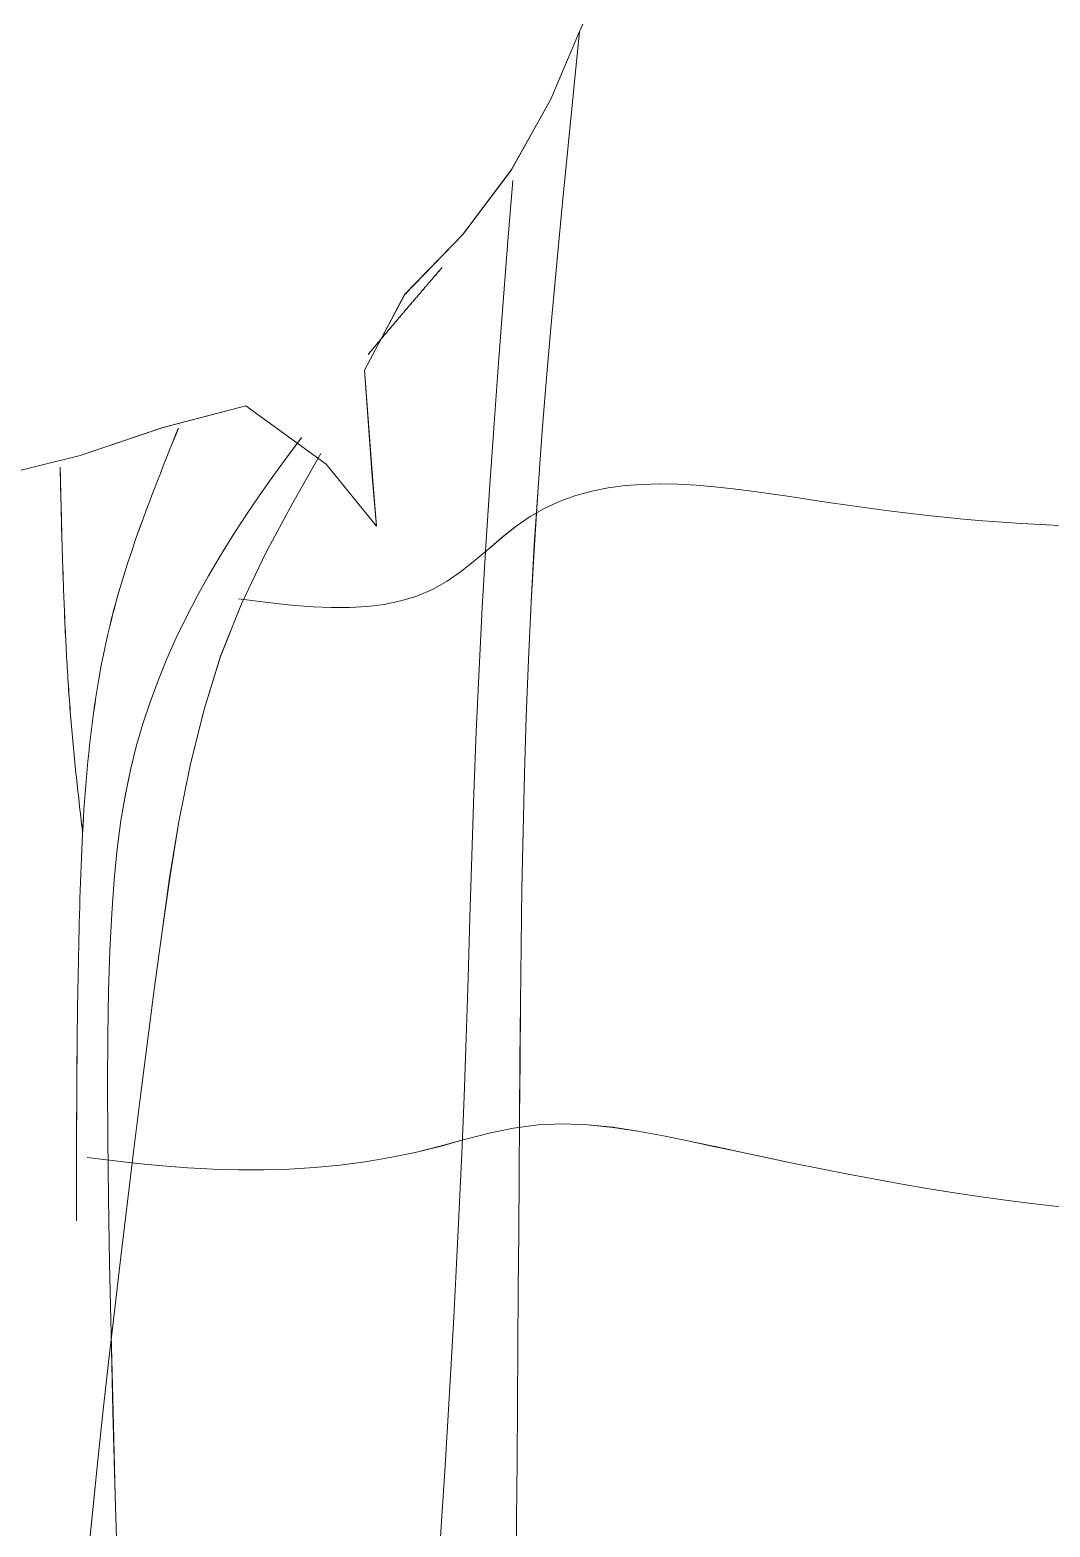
# Model space of a CAD drawing. Header units: centimetres. Extents: x 3695 to 5327, y 1631 to 2449.
# Drawn here: x 4889.24 to 4910.52, y 2006.65 to 2037.9 of the extents above; entities that cross this region are included whole.
import ezdxf

# ---------------------------------------------------------------- set-up
doc = ezdxf.new("R2010")
doc.units = ezdxf.units.CM
doc.layers.add('傢俱', color=7, linetype='Continuous', lineweight=15)

# ---------------------------------------------------------------- blocks, each defined once
blk = doc.blocks.new('沙發030')
for p, q in [((-150.642, -203.955), (-150.666, -202.044)), ((-159.006, -203.339), (-158.979, -202.144)), ((-157.439, -203.317), (-157.355, -202.29)), ((-150.167, -203.674), (-150.048, -202.649)), ((-159.034, -204.535), (-159.006, -203.339)), ((-157.521, -204.355), (-157.439, -203.317)), ((-150.292, -204.708), (-150.167, -203.674)), ((-150.623, -205.715), (-150.642, -203.955)), ((-159.061, -205.73), (-159.034, -204.535)), ((-157.603, -205.409), (-157.521, -204.355)), ((-150.421, -205.75), (-150.292, -204.708)), ((-157.684, -206.48), (-157.603, -205.409)), ((-159.089, -206.926), (-159.061, -205.73)), ((-150.61, -207.332), (-150.623, -205.715)), ((-150.555, -206.803), (-150.421, -205.75)), ((-157.763, -207.57), (-157.684, -206.48)), ((-150.694, -207.866), (-150.555, -206.803)), ((-159.117, -208.121), (-159.089, -206.926)), ((-150.602, -208.814), (-150.61, -207.332)), ((-157.839, -208.682), (-157.763, -207.57)), ((-150.837, -208.94), (-150.694, -207.866)), ((-159.145, -209.317), (-159.117, -208.121)), ((-157.913, -209.817), (-157.839, -208.682)), ((-150.986, -210.027), (-150.837, -208.94)), ((-150.6, -210.169), (-150.602, -208.814)), ((-159.173, -210.512), (-159.145, -209.317)), ((-170.524, -209.658), (-169.97, -209.727)), ((-169.97, -209.727), (-169.412, -209.805)), ((-169.412, -209.805), (-168.851, -209.892)), ((-168.851, -209.892), (-168.289, -209.986)), ((-157.984, -210.979), (-157.913, -209.817)), ((-149.931, -210.039), (-149.928, -209.871)), ((-149.928, -209.871), (-149.925, -209.703)), ((-168.289, -209.986), (-167.725, -210.087)), ((-167.725, -210.087), (-167.161, -210.194)), ((-167.161, -210.194), (-166.598, -210.305)), ((-151.139, -211.126), (-150.986, -210.027)), ((-150.606, -211.406), (-150.6, -210.169)), ((-149.937, -210.374), (-149.934, -210.207)), ((-149.934, -210.207), (-149.931, -210.039)), ((-166.598, -210.305), (-166.035, -210.421)), ((-166.035, -210.421), (-165.475, -210.541)), ((-165.475, -210.541), (-164.918, -210.663)), ((-159.202, -211.708), (-159.173, -210.512)), ((-149.943, -210.71), (-149.94, -210.542)), ((-149.94, -210.542), (-149.937, -210.374)), ((-164.918, -210.663), (-164.364, -210.787)), ((-164.364, -210.787), (-163.814, -210.912)), ((-156.49, -210.92), (-155.965, -210.841)), ((-155.965, -210.841), (-155.438, -210.781)), ((-155.438, -210.781), (-154.91, -210.739)), ((-154.91, -210.739), (-154.381, -210.715)), ((-154.381, -210.715), (-153.851, -210.707)), ((-153.851, -210.707), (-153.321, -210.715)), ((-153.321, -210.715), (-152.792, -210.737)), ((-152.792, -210.737), (-152.265, -210.774)), ((-152.265, -210.774), (-151.739, -210.824)), ((-151.739, -210.824), (-151.214, -210.885)), ((-151.214, -210.885), (-150.691, -210.953)), ((-149.949, -211.045), (-149.946, -210.877)), ((-149.946, -210.877), (-149.943, -210.71)), ((-163.814, -210.912), (-163.269, -211.038)), ((-163.269, -211.038), (-162.73, -211.162)), ((-162.73, -211.162), (-162.197, -211.281)), ((-158.051, -212.168), (-157.984, -210.979)), ((-158.047, -211.269), (-157.531, -211.138)), ((-157.531, -211.138), (-157.012, -211.019)), ((-157.012, -211.019), (-156.49, -210.92)), ((-151.297, -212.239), (-151.139, -211.126)), ((-150.691, -210.953), (-150.168, -211.025)), ((-149.952, -211.213), (-149.949, -211.045)), ((-162.197, -211.281), (-161.668, -211.388)), ((-161.668, -211.388), (-161.144, -211.476)), ((-161.144, -211.476), (-160.623, -211.537)), ((-159.59, -211.554), (-159.075, -211.495)), ((-159.075, -211.495), (-158.561, -211.394)), ((-158.561, -211.394), (-158.047, -211.269)), ((-150.619, -212.534), (-150.606, -211.406)), ((-149.958, -211.548), (-149.955, -211.381)), ((-149.955, -211.381), (-149.952, -211.213)), ((-160.623, -211.537), (-160.105, -211.565)), ((-160.105, -211.565), (-159.59, -211.554)), ((-159.231, -212.904), (-159.202, -211.708)), ((-149.965, -211.884), (-149.961, -211.716)), ((-149.961, -211.716), (-149.958, -211.548)), ((-149.972, -212.22), (-149.968, -212.052)), ((-149.968, -212.052), (-149.965, -211.884)), ((-158.114, -213.388), (-158.051, -212.168)), ((-151.46, -213.366), (-151.297, -212.239)), ((-149.979, -212.556), (-149.975, -212.388)), ((-149.975, -212.388), (-149.972, -212.22)), ((-150.641, -213.559), (-150.619, -212.534)), ((-149.987, -212.892), (-149.983, -212.724)), ((-149.983, -212.724), (-149.979, -212.556)), ((-159.261, -214.099), (-159.231, -212.904)), ((-149.995, -213.228), (-149.991, -213.06)), ((-149.991, -213.06), (-149.987, -212.892)), ((-158.175, -214.635), (-158.114, -213.388)), ((-151.627, -214.508), (-151.46, -213.366)), ((-149.999, -213.396), (-149.995, -213.228)), ((-150.673, -214.491), (-150.641, -213.559)), ((-150.008, -213.732), (-150.004, -213.564)), ((-150.004, -213.564), (-149.999, -213.396)), ((-150.018, -214.068), (-150.013, -213.9)), ((-150.013, -213.9), (-150.008, -213.732)), ((-159.294, -215.295), (-159.261, -214.099)), ((-150.028, -214.405), (-150.023, -214.236)), ((-150.023, -214.236), (-150.018, -214.068)), ((-158.234, -215.905), (-158.175, -214.635)), ((-151.8, -215.665), (-151.627, -214.508)), ((-150.714, -215.338), (-150.673, -214.491)), ((-150.039, -214.742), (-150.034, -214.573)), ((-150.034, -214.573), (-150.028, -214.405)), ((-150.051, -215.078), (-150.045, -214.91)), ((-150.045, -214.91), (-150.039, -214.742)), ((-150.064, -215.416), (-150.057, -215.247)), ((-150.057, -215.247), (-150.051, -215.078)), ((-159.33, -216.49), (-159.294, -215.295)), ((-150.765, -216.109), (-150.714, -215.338)), ((-150.07, -215.584), (-150.064, -215.416)), ((-151.985, -216.834), (-151.8, -215.665)), ((-150.084, -215.922), (-150.077, -215.753)), ((-150.077, -215.753), (-150.07, -215.584)), ((-158.295, -217.19), (-158.234, -215.905)), ((-150.828, -216.811), (-150.765, -216.109)), ((-150.099, -216.259), (-150.091, -216.09)), ((-150.091, -216.09), (-150.084, -215.922)), ((-159.372, -217.685), (-159.33, -216.49)), ((-150.115, -216.597), (-150.107, -216.428)), ((-150.107, -216.428), (-150.099, -216.259)), ((-150.902, -217.453), (-150.828, -216.811)), ((-150.132, -216.935), (-150.123, -216.766)), ((-150.123, -216.766), (-150.115, -216.597)), ((-152.197, -218.004), (-151.985, -216.834)), ((-150.151, -217.273), (-150.141, -217.104)), ((-150.141, -217.104), (-150.132, -216.935)), ((-158.36, -218.486), (-158.295, -217.19)), ((-150.172, -217.611), (-150.161, -217.442)), ((-150.161, -217.442), (-150.151, -217.273)), ((-159.421, -218.88), (-159.372, -217.685)), ((-150.989, -218.043), (-150.902, -217.453)), ((-150.183, -217.78), (-150.172, -217.611)), ((-152.448, -219.167), (-152.197, -218.004)), ((-151.089, -218.589), (-150.989, -218.043)), ((-150.208, -218.117), (-150.195, -217.949)), ((-150.195, -217.949), (-150.183, -217.78)), ((-150.174, -217.903), (-150.182, -217.827)), ((-150.167, -217.979), (-150.174, -217.903)), ((-150.159, -218.055), (-150.167, -217.979)), ((-150.152, -218.131), (-150.159, -218.055)), ((-150.236, -218.455), (-150.221, -218.286)), ((-150.221, -218.286), (-150.208, -218.117)), ((-150.145, -218.207), (-150.152, -218.131)), ((-150.137, -218.283), (-150.145, -218.207)), ((-150.13, -218.359), (-150.137, -218.283)), ((-150.123, -218.434), (-150.13, -218.359)), ((-158.431, -219.784), (-158.36, -218.486)), ((-151.203, -219.101), (-151.089, -218.589)), ((-150.266, -218.791), (-150.251, -218.623)), ((-150.251, -218.623), (-150.236, -218.455)), ((-150.115, -218.51), (-150.123, -218.434)), ((-150.108, -218.586), (-150.115, -218.51)), ((-150.101, -218.662), (-150.108, -218.586)), ((-150.094, -218.738), (-150.101, -218.662)), ((-159.477, -220.073), (-159.421, -218.88)), ((-150.3, -219.127), (-150.283, -218.959)), ((-150.283, -218.959), (-150.266, -218.791)), ((-150.087, -218.814), (-150.094, -218.738)), ((-150.08, -218.89), (-150.087, -218.814)), ((-150.073, -218.966), (-150.08, -218.89)), ((-150.066, -219.042), (-150.073, -218.966)), ((-152.752, -220.314), (-152.448, -219.167)), ((-151.332, -219.585), (-151.203, -219.101)), ((-150.338, -219.462), (-150.319, -219.295)), ((-150.319, -219.295), (-150.3, -219.127)), ((-150.059, -219.117), (-150.066, -219.042)), ((-150.053, -219.193), (-150.059, -219.117)), ((-150.046, -219.269), (-150.053, -219.193)), ((-150.04, -219.345), (-150.046, -219.269)), ((-151.475, -220.051), (-151.332, -219.585)), ((-150.381, -219.796), (-150.359, -219.629)), ((-150.359, -219.629), (-150.338, -219.462)), ((-150.034, -219.421), (-150.04, -219.345)), ((-150.027, -219.497), (-150.034, -219.421)), ((-150.021, -219.573), (-150.027, -219.497)), ((-150.016, -219.649), (-150.021, -219.573)), ((-158.51, -221.079), (-158.431, -219.784)), ((-150.403, -219.963), (-150.381, -219.796)), ((-150.01, -219.725), (-150.016, -219.649)), ((-150.004, -219.801), (-150.01, -219.725)), ((-149.999, -219.877), (-150.004, -219.801)), ((-149.993, -219.953), (-149.999, -219.877)), ((-159.542, -221.267), (-159.477, -220.073)), ((-151.635, -220.507), (-151.475, -220.051)), ((-150.452, -220.296), (-150.427, -220.13)), ((-150.427, -220.13), (-150.403, -219.963)), ((-149.988, -220.029), (-149.993, -219.953)), ((-149.983, -220.105), (-149.988, -220.029)), ((-149.978, -220.181), (-149.983, -220.105)), ((-149.973, -220.257), (-149.978, -220.181)), ((-149.968, -220.333), (-149.973, -220.257)), ((-153.123, -221.436), (-152.752, -220.314)), ((-151.81, -220.956), (-151.635, -220.507)), ((-150.506, -220.628), (-150.479, -220.462)), ((-150.479, -220.462), (-150.452, -220.296)), ((-149.964, -220.409), (-149.968, -220.333)), ((-149.959, -220.485), (-149.964, -220.409)), ((-149.955, -220.561), (-149.959, -220.485)), ((-149.951, -220.637), (-149.955, -220.561)), ((-150.566, -220.958), (-150.535, -220.793)), ((-150.535, -220.793), (-150.506, -220.628)), ((-149.946, -220.713), (-149.951, -220.637)), ((-149.942, -220.789), (-149.946, -220.713)), ((-149.938, -220.865), (-149.942, -220.789)), ((-149.935, -220.942), (-149.938, -220.865)), ((-158.598, -222.367), (-158.51, -221.079)), ((-152, -221.4), (-151.81, -220.956)), ((-150.631, -221.287), (-150.598, -221.123)), ((-150.598, -221.123), (-150.566, -220.958)), ((-149.931, -221.018), (-149.935, -220.942)), ((-149.927, -221.094), (-149.931, -221.018)), ((-149.924, -221.17), (-149.927, -221.094)), ((-149.921, -221.246), (-149.924, -221.17)), ((-159.617, -222.459), (-159.542, -221.267)), ((-153.574, -222.525), (-153.123, -221.436)), ((-152.205, -221.837), (-152, -221.4)), ((-150.702, -221.614), (-150.665, -221.451)), ((-150.665, -221.451), (-150.631, -221.287)), ((-149.917, -221.322), (-149.921, -221.246)), ((-149.914, -221.398), (-149.917, -221.322)), ((-149.911, -221.474), (-149.914, -221.398)), ((-149.908, -221.55), (-149.911, -221.474)), ((-150.779, -221.94), (-150.74, -221.778)), ((-150.74, -221.778), (-150.702, -221.614)), ((-149.905, -221.627), (-149.908, -221.55)), ((-149.902, -221.703), (-149.905, -221.627)), ((-149.9, -221.779), (-149.902, -221.703)), ((-149.897, -221.855), (-149.9, -221.779)), ((-152.424, -222.27), (-152.205, -221.837)), ((-150.863, -222.264), (-150.82, -222.103)), ((-150.82, -222.103), (-150.779, -221.94)), ((-149.895, -221.931), (-149.897, -221.855)), ((-149.892, -222.007), (-149.895, -221.931)), ((-149.89, -222.084), (-149.892, -222.007)), ((-149.887, -222.16), (-149.89, -222.084)), ((-158.694, -223.65), (-158.598, -222.367)), ((-156.552, -222.465), (-156.194, -222.426)), ((-156.194, -222.426), (-155.827, -222.411)), ((-155.827, -222.411), (-155.453, -222.416)), ((-155.453, -222.416), (-155.072, -222.439)), ((-155.072, -222.439), (-154.687, -222.475)), ((-152.655, -222.698), (-152.424, -222.27)), ((-150.954, -222.587), (-150.907, -222.426)), ((-150.907, -222.426), (-150.863, -222.264)), ((-149.885, -222.236), (-149.887, -222.16)), ((-149.883, -222.312), (-149.885, -222.236)), ((-149.881, -222.388), (-149.883, -222.312)), ((-149.879, -222.464), (-149.881, -222.388)), ((-159.704, -223.651), (-159.617, -222.459)), ((-157.876, -222.927), (-157.564, -222.758)), ((-157.564, -222.758), (-157.238, -222.628)), ((-157.238, -222.628), (-156.901, -222.531)), ((-156.901, -222.531), (-156.552, -222.465)), ((-154.687, -222.475), (-154.298, -222.521)), ((-154.298, -222.521), (-153.907, -222.575)), ((-154.101, -223.58), (-153.574, -222.525)), ((-153.907, -222.575), (-153.514, -222.631)), ((-152.898, -223.121), (-152.655, -222.698)), ((-151.051, -222.907), (-151.001, -222.747)), ((-151.001, -222.747), (-150.954, -222.587)), ((-149.877, -222.541), (-149.879, -222.464)), ((-149.875, -222.617), (-149.877, -222.541)), ((-149.874, -222.693), (-149.875, -222.617)), ((-149.872, -222.769), (-149.874, -222.693)), ((-158.175, -223.129), (-157.876, -222.927)), ((-151.154, -223.226), (-151.102, -223.067)), ((-151.102, -223.067), (-151.051, -222.907)), ((-149.87, -222.846), (-149.872, -222.769)), ((-149.869, -222.922), (-149.87, -222.846)), ((-149.867, -222.998), (-149.869, -222.922)), ((-149.866, -223.074), (-149.867, -222.998)), ((-158.753, -223.591), (-158.466, -223.354)), ((-158.466, -223.354), (-158.175, -223.129)), ((-153.153, -223.539), (-152.898, -223.121)), ((-151.262, -223.544), (-151.207, -223.385)), ((-151.207, -223.385), (-151.154, -223.226)), ((-149.864, -223.15), (-149.866, -223.074)), ((-149.863, -223.227), (-149.864, -223.15)), ((-149.862, -223.303), (-149.863, -223.227)), ((-149.86, -223.379), (-149.862, -223.303)), ((-149.859, -223.455), (-149.86, -223.379)), ((-159.801, -224.842), (-159.704, -223.651)), ((-159.04, -223.827), (-158.753, -223.591)), ((-158.797, -224.927), (-158.694, -223.65)), ((-154.68, -224.612), (-154.101, -223.58)), ((-153.419, -223.953), (-153.153, -223.539)), ((-151.318, -223.702), (-151.262, -223.544)), ((-149.858, -223.532), (-149.859, -223.455)), ((-149.857, -223.608), (-149.858, -223.532)), ((-149.856, -223.684), (-149.857, -223.608)), ((-149.855, -223.76), (-149.856, -223.684)), ((-170.667, -223.886), (-170.269, -223.91)), ((-170.269, -223.91), (-169.87, -223.938)), ((-169.87, -223.938), (-169.47, -223.971)), ((-169.47, -223.971), (-169.069, -224.009)), ((-169.069, -224.009), (-168.667, -224.05)), ((-159.33, -224.051), (-159.04, -223.827)), ((-153.695, -224.364), (-153.419, -223.953)), ((-151.433, -224.018), (-151.375, -223.86)), ((-151.375, -223.86), (-151.318, -223.702)), ((-149.854, -223.837), (-149.855, -223.76)), ((-149.853, -223.913), (-149.854, -223.837)), ((-149.852, -223.989), (-149.853, -223.913)), ((-149.851, -224.065), (-149.852, -223.989)), ((-168.667, -224.05), (-168.265, -224.096)), ((-168.265, -224.096), (-167.862, -224.145)), ((-167.862, -224.145), (-167.459, -224.198)), ((-167.459, -224.198), (-167.057, -224.254)), ((-167.057, -224.254), (-166.654, -224.314)), ((-166.654, -224.314), (-166.252, -224.376)), ((-159.937, -224.42), (-159.628, -224.251)), ((-159.628, -224.251), (-159.33, -224.051)), ((-156.348, -225.135), (-156.415, -224.099)), ((-156.415, -224.099), (-155.39, -225.413)), ((-151.552, -224.333), (-151.492, -224.176)), ((-151.492, -224.176), (-151.433, -224.018)), ((-149.851, -224.142), (-149.851, -224.065)), ((-149.85, -224.218), (-149.851, -224.142)), ((-149.849, -224.294), (-149.85, -224.218)), ((-149.848, -224.371), (-149.849, -224.294)), ((-166.252, -224.376), (-165.851, -224.442)), ((-165.851, -224.442), (-165.45, -224.509)), ((-165.45, -224.509), (-165.051, -224.577)), ((-165.051, -224.577), (-164.654, -224.643)), ((-160.584, -224.672), (-160.255, -224.56)), ((-160.255, -224.56), (-159.937, -224.42)), ((-155.283, -225.633), (-154.68, -224.612)), ((-153.98, -224.77), (-153.695, -224.364)), ((-151.675, -224.647), (-151.613, -224.49)), ((-151.613, -224.49), (-151.552, -224.333)), ((-149.848, -224.447), (-149.848, -224.371)), ((-149.847, -224.523), (-149.848, -224.447)), ((-149.846, -224.599), (-149.847, -224.523)), ((-149.846, -224.676), (-149.846, -224.599)), ((-164.654, -224.643), (-164.259, -224.704)), ((-164.259, -224.704), (-163.868, -224.76)), ((-163.868, -224.76), (-163.481, -224.808)), ((-163.481, -224.808), (-163.097, -224.846)), ((-163.097, -224.846), (-162.719, -224.873)), ((-162.719, -224.873), (-162.346, -224.885)), ((-162.346, -224.885), (-161.979, -224.882)), ((-161.979, -224.882), (-161.619, -224.861)), ((-161.619, -224.861), (-161.266, -224.82)), ((-161.266, -224.82), (-160.921, -224.758)), ((-160.921, -224.758), (-160.584, -224.672)), ((-159.908, -226.032), (-159.801, -224.842)), ((-158.906, -226.2), (-158.797, -224.927)), ((-154.274, -225.174), (-153.98, -224.77)), ((-151.8, -224.96), (-151.737, -224.803)), ((-151.737, -224.803), (-151.675, -224.647)), ((-149.845, -224.752), (-149.846, -224.676)), ((-149.844, -224.828), (-149.845, -224.752)), ((-149.844, -224.904), (-149.844, -224.828)), ((-149.843, -224.981), (-149.844, -224.904)), ((-156.219, -227.356), (-156.348, -225.135)), ((-154.576, -225.574), (-154.274, -225.174)), ((-151.928, -225.273), (-151.864, -225.116)), ((-151.864, -225.116), (-151.8, -224.96)), ((-149.843, -225.057), (-149.843, -224.981)), ((-149.842, -225.133), (-149.843, -225.057)), ((-149.842, -225.21), (-149.842, -225.133)), ((-149.841, -225.286), (-149.842, -225.21)), ((-155.39, -225.413), (-153.736, -226.656)), ((-152.057, -225.585), (-151.992, -225.429)), ((-151.992, -225.429), (-151.928, -225.273)), ((-150.259, -225.673), (-148.52, -225.275)), ((-149.841, -225.362), (-149.841, -225.286)), ((-149.84, -225.438), (-149.841, -225.362)), ((-154.885, -225.972), (-154.576, -225.574)), ((-152.187, -225.896), (-152.122, -225.741)), ((-152.122, -225.741), (-152.057, -225.585)), ((-151.998, -226.227), (-150.259, -225.673)), ((-160.023, -227.222), (-159.908, -226.032)), ((-152.318, -226.208), (-152.253, -226.052)), ((-152.253, -226.052), (-152.187, -225.896)), ((-159.02, -227.469), (-158.906, -226.2)), ((-153.736, -226.656), (-151.998, -226.227)), ((-160.146, -228.411), (-160.023, -227.222)), ((-156.581, -228.007), (-156.219, -227.356)), ((-159.137, -228.736), (-159.02, -227.469)), ((-156.379, -227.774), (-156.363, -227.756)), ((-156.363, -227.756), (-156.348, -227.738)), ((-156.348, -227.738), (-156.332, -227.72)), ((-156.332, -227.72), (-156.317, -227.702)), ((-156.317, -227.702), (-156.302, -227.684)), ((-157.084, -228.922), (-156.581, -228.007)), ((-156.644, -228.079), (-156.628, -228.061)), ((-156.628, -228.061), (-156.612, -228.043)), ((-156.612, -228.043), (-156.597, -228.025)), ((-156.597, -228.025), (-156.581, -228.007)), ((-156.581, -228.007), (-156.566, -227.99)), ((-156.566, -227.99), (-156.55, -227.972)), ((-156.55, -227.972), (-156.534, -227.954)), ((-156.534, -227.954), (-156.519, -227.936)), ((-156.519, -227.936), (-156.503, -227.918)), ((-156.503, -227.918), (-156.488, -227.9)), ((-156.488, -227.9), (-156.472, -227.882)), ((-156.472, -227.882), (-156.457, -227.864)), ((-156.457, -227.864), (-156.441, -227.846)), ((-156.441, -227.846), (-156.426, -227.828)), ((-156.426, -227.828), (-156.41, -227.81)), ((-156.41, -227.81), (-156.394, -227.792)), ((-156.394, -227.792), (-156.379, -227.774)), ((-156.925, -228.402), (-156.91, -228.384)), ((-156.91, -228.384), (-156.894, -228.366)), ((-156.894, -228.366), (-156.878, -228.348)), ((-156.878, -228.348), (-156.863, -228.33)), ((-156.863, -228.33), (-156.847, -228.312)), ((-156.847, -228.312), (-156.831, -228.294)), ((-156.831, -228.294), (-156.816, -228.276)), ((-156.816, -228.276), (-156.8, -228.259)), ((-156.8, -228.259), (-156.784, -228.241)), ((-156.784, -228.241), (-156.769, -228.223)), ((-156.769, -228.223), (-156.753, -228.205)), ((-156.753, -228.205), (-156.737, -228.187)), ((-156.737, -228.187), (-156.722, -228.169)), ((-156.722, -228.169), (-156.706, -228.151)), ((-156.706, -228.151), (-156.69, -228.133)), ((-156.69, -228.133), (-156.675, -228.115)), ((-156.675, -228.115), (-156.659, -228.097)), ((-156.659, -228.097), (-156.644, -228.079)), ((-160.274, -229.6), (-160.146, -228.411)), ((-157.193, -228.706), (-157.177, -228.688)), ((-157.177, -228.688), (-157.161, -228.67)), ((-157.161, -228.67), (-157.146, -228.652)), ((-157.146, -228.652), (-157.13, -228.634)), ((-157.13, -228.634), (-157.114, -228.617)), ((-157.114, -228.617), (-157.098, -228.599)), ((-157.098, -228.599), (-157.083, -228.581)), ((-157.083, -228.581), (-157.067, -228.563)), ((-157.067, -228.563), (-157.051, -228.545)), ((-157.051, -228.545), (-157.035, -228.527)), ((-157.035, -228.527), (-157.02, -228.509)), ((-157.02, -228.509), (-157.004, -228.491)), ((-157.004, -228.491), (-156.988, -228.473)), ((-156.988, -228.473), (-156.972, -228.455)), ((-156.972, -228.455), (-156.957, -228.438)), ((-156.957, -228.438), (-156.941, -228.42)), ((-156.941, -228.42), (-156.925, -228.402)), ((-159.256, -230.001), (-159.137, -228.736)), ((-158.315, -230.156), (-157.084, -228.922)), ((-157.477, -229.028), (-157.461, -229.01)), ((-157.461, -229.01), (-157.445, -228.992)), ((-157.445, -228.992), (-157.43, -228.974)), ((-157.43, -228.974), (-157.414, -228.956)), ((-157.414, -228.956), (-157.398, -228.938)), ((-157.398, -228.938), (-157.382, -228.92)), ((-157.382, -228.92), (-157.366, -228.903)), ((-157.366, -228.903), (-157.351, -228.885)), ((-157.351, -228.885), (-157.335, -228.867)), ((-157.335, -228.867), (-157.319, -228.849)), ((-157.319, -228.849), (-157.303, -228.831)), ((-157.303, -228.831), (-157.287, -228.813)), ((-157.287, -228.813), (-157.272, -228.795)), ((-157.272, -228.795), (-157.256, -228.777)), ((-157.256, -228.777), (-157.24, -228.76)), ((-157.24, -228.76), (-157.224, -228.742)), ((-157.224, -228.742), (-157.209, -228.724)), ((-157.209, -228.724), (-157.193, -228.706)), ((-157.746, -229.331), (-157.73, -229.313)), ((-157.73, -229.313), (-157.714, -229.295)), ((-157.714, -229.295), (-157.698, -229.278)), ((-157.698, -229.278), (-157.683, -229.26)), ((-157.683, -229.26), (-157.667, -229.242)), ((-157.667, -229.242), (-157.651, -229.224)), ((-157.651, -229.224), (-157.635, -229.206)), ((-157.635, -229.206), (-157.619, -229.188)), ((-157.619, -229.188), (-157.603, -229.17)), ((-157.603, -229.17), (-157.588, -229.153)), ((-157.588, -229.153), (-157.572, -229.135)), ((-157.572, -229.135), (-157.556, -229.117)), ((-157.556, -229.117), (-157.54, -229.099)), ((-157.54, -229.099), (-157.524, -229.081)), ((-157.524, -229.081), (-157.509, -229.063)), ((-157.509, -229.063), (-157.493, -229.045)), ((-157.493, -229.045), (-157.477, -229.028)), ((-160.407, -230.789), (-160.274, -229.6)), ((-157.873, -229.474), (-157.857, -229.456)), ((-157.857, -229.456), (-157.841, -229.438)), ((-157.841, -229.438), (-157.825, -229.42)), ((-157.825, -229.42), (-157.809, -229.403)), ((-157.809, -229.403), (-157.793, -229.385)), ((-157.793, -229.385), (-157.778, -229.367)), ((-157.778, -229.367), (-157.762, -229.349)), ((-157.762, -229.349), (-157.746, -229.331)), ((-159.377, -231.265), (-159.256, -230.001)), ((-159.355, -231.493), (-158.315, -230.156)), ((-160.544, -231.977), (-160.407, -230.789)), ((-160.202, -232.949), (-159.355, -231.493)), ((-160.683, -233.165), (-160.544, -231.977)), ((-160.823, -234.353), (-160.202, -232.949)), ((-160.823, -234.353), (-160.683, -233.165)), ((-160.891, -234.507), (-160.823, -234.353))]:
    blk.add_line(p, q)

msp = doc.modelspace()

# ---------------------------------------------------------------- linework, layer by layer
at = {"layer": '傢俱'}
for p, q in [((4900.772, 2038.019), (4900.706, 2037.864)), ((4900.706, 2037.864), (4900.107, 2036.45)), ((4900.706, 2037.864), (4900.585, 2036.674)), ((4900.107, 2036.45), (4899.285, 2034.981)), ((4900.585, 2036.674), (4900.465, 2035.484)), ((4900.465, 2035.484), (4900.348, 2034.294)), ((4899.285, 2034.981), (4898.266, 2033.628)), ((4899.31, 2034.754), (4899.21, 2033.488)), ((4900.348, 2034.294), (4900.234, 2033.103)), ((4898.266, 2033.628), (4897.055, 2032.374)), ((4899.21, 2033.488), (4899.111, 2032.221)), ((4900.234, 2033.103), (4900.125, 2031.913)), ((4897.602, 2032.667), (4897.586, 2032.648)), ((4897.617, 2032.685), (4897.602, 2032.667)), ((4897.633, 2032.703), (4897.617, 2032.685)), ((4897.648, 2032.721), (4897.633, 2032.703)), ((4897.664, 2032.739), (4897.648, 2032.721)), ((4897.679, 2032.757), (4897.664, 2032.739)), ((4897.695, 2032.775), (4897.679, 2032.757)), ((4897.711, 2032.793), (4897.695, 2032.775)), ((4897.726, 2032.811), (4897.711, 2032.793)), ((4897.742, 2032.83), (4897.726, 2032.811)), ((4897.757, 2032.848), (4897.742, 2032.83)), ((4897.773, 2032.866), (4897.757, 2032.848)), ((4897.788, 2032.884), (4897.773, 2032.866)), ((4897.804, 2032.902), (4897.788, 2032.884)), ((4897.819, 2032.92), (4897.804, 2032.902)), ((4897.835, 2032.938), (4897.819, 2032.92)), ((4897.055, 2032.374), (4896.567, 2031.451)), ((4897.338, 2032.359), (4897.323, 2032.341)), ((4897.354, 2032.377), (4897.338, 2032.359)), ((4897.369, 2032.395), (4897.354, 2032.377)), ((4897.385, 2032.413), (4897.369, 2032.395)), ((4897.4, 2032.431), (4897.385, 2032.413)), ((4897.416, 2032.449), (4897.4, 2032.431)), ((4897.431, 2032.467), (4897.416, 2032.449)), ((4897.447, 2032.485), (4897.431, 2032.467)), ((4897.462, 2032.504), (4897.447, 2032.485)), ((4897.478, 2032.522), (4897.462, 2032.504)), ((4897.493, 2032.54), (4897.478, 2032.522)), ((4897.509, 2032.558), (4897.493, 2032.54)), ((4897.524, 2032.576), (4897.509, 2032.558)), ((4897.54, 2032.594), (4897.524, 2032.576)), ((4897.555, 2032.612), (4897.54, 2032.594)), ((4897.571, 2032.63), (4897.555, 2032.612)), ((4897.586, 2032.648), (4897.571, 2032.63)), ((4897.059, 2032.032), (4897.044, 2032.014)), ((4897.075, 2032.05), (4897.059, 2032.032)), ((4897.09, 2032.069), (4897.075, 2032.05)), ((4897.106, 2032.087), (4897.09, 2032.069)), ((4897.121, 2032.105), (4897.106, 2032.087)), ((4897.137, 2032.123), (4897.121, 2032.105)), ((4897.152, 2032.141), (4897.137, 2032.123)), ((4897.168, 2032.159), (4897.152, 2032.141)), ((4897.183, 2032.177), (4897.168, 2032.159)), ((4897.199, 2032.196), (4897.183, 2032.177)), ((4897.214, 2032.214), (4897.199, 2032.196)), ((4897.23, 2032.232), (4897.214, 2032.214)), ((4897.245, 2032.25), (4897.23, 2032.232)), ((4897.261, 2032.268), (4897.245, 2032.25)), ((4897.276, 2032.286), (4897.261, 2032.268)), ((4897.292, 2032.304), (4897.276, 2032.286)), ((4897.307, 2032.322), (4897.292, 2032.304)), ((4897.323, 2032.341), (4897.307, 2032.322)), ((4899.111, 2032.221), (4899.014, 2030.952)), ((4896.797, 2031.724), (4896.782, 2031.706)), ((4896.813, 2031.742), (4896.797, 2031.724)), ((4896.828, 2031.76), (4896.813, 2031.742)), ((4896.844, 2031.778), (4896.828, 2031.76)), ((4896.859, 2031.796), (4896.844, 2031.778)), ((4896.874, 2031.815), (4896.859, 2031.796)), ((4896.89, 2031.833), (4896.874, 2031.815)), ((4896.905, 2031.851), (4896.89, 2031.833)), ((4896.921, 2031.869), (4896.905, 2031.851)), ((4896.936, 2031.887), (4896.921, 2031.869)), ((4896.951, 2031.905), (4896.936, 2031.887)), ((4896.967, 2031.923), (4896.951, 2031.905)), ((4896.982, 2031.942), (4896.967, 2031.923)), ((4896.998, 2031.96), (4896.982, 2031.942)), ((4897.013, 2031.978), (4896.998, 2031.96)), ((4897.029, 2031.996), (4897.013, 2031.978)), ((4897.044, 2032.014), (4897.029, 2031.996)), ((4900.125, 2031.913), (4900.022, 2030.722)), ((4896.567, 2031.451), (4896.215, 2030.794)), ((4896.537, 2031.415), (4896.522, 2031.396)), ((4896.552, 2031.433), (4896.537, 2031.415)), ((4896.567, 2031.451), (4896.552, 2031.433)), ((4896.583, 2031.469), (4896.567, 2031.451)), ((4896.598, 2031.487), (4896.583, 2031.469)), ((4896.613, 2031.506), (4896.598, 2031.487)), ((4896.629, 2031.524), (4896.613, 2031.506)), ((4896.644, 2031.542), (4896.629, 2031.524)), ((4896.659, 2031.56), (4896.644, 2031.542)), ((4896.675, 2031.578), (4896.659, 2031.56)), ((4896.69, 2031.597), (4896.675, 2031.578)), ((4896.705, 2031.615), (4896.69, 2031.597)), ((4896.721, 2031.633), (4896.705, 2031.615)), ((4896.736, 2031.651), (4896.721, 2031.633)), ((4896.751, 2031.669), (4896.736, 2031.651)), ((4896.767, 2031.687), (4896.751, 2031.669)), ((4896.782, 2031.706), (4896.767, 2031.687)), ((4896.308, 2031.141), (4896.293, 2031.123)), ((4896.323, 2031.16), (4896.308, 2031.141)), ((4896.339, 2031.178), (4896.323, 2031.16)), ((4896.354, 2031.196), (4896.339, 2031.178)), ((4896.369, 2031.214), (4896.354, 2031.196)), ((4896.384, 2031.233), (4896.369, 2031.214)), ((4896.399, 2031.251), (4896.384, 2031.233)), ((4896.415, 2031.269), (4896.399, 2031.251)), ((4896.43, 2031.287), (4896.415, 2031.269)), ((4896.445, 2031.305), (4896.43, 2031.287)), ((4896.46, 2031.324), (4896.445, 2031.305)), ((4896.476, 2031.342), (4896.46, 2031.324)), ((4896.491, 2031.36), (4896.476, 2031.342)), ((4896.506, 2031.378), (4896.491, 2031.36)), ((4896.522, 2031.396), (4896.506, 2031.378)), ((4896.215, 2030.794), (4896.38, 2028.575)), ((4899.014, 2030.952), (4898.921, 2029.681)), ((4900.022, 2030.722), (4899.926, 2029.53)), ((4893.745, 2030.053), (4892.014, 2029.597)), ((4895.418, 2028.838), (4893.745, 2030.053)), ((4892.014, 2029.597), (4890.284, 2029.015)), ((4892.334, 2029.583), (4892.271, 2029.426)), ((4898.921, 2029.681), (4898.833, 2028.407)), ((4892.208, 2029.269), (4892.146, 2029.112)), ((4892.271, 2029.426), (4892.208, 2029.269)), ((4894.904, 2029.388), (4894.602, 2028.986)), ((4899.926, 2029.53), (4899.838, 2028.338)), ((4890.284, 2029.015), (4888.552, 2028.589)), ((4892.083, 2028.955), (4892.021, 2028.798)), ((4892.146, 2029.112), (4892.083, 2028.955)), ((4894.602, 2028.986), (4894.307, 2028.58)), ((4895.308, 2029.056), (4894.721, 2028.025)), ((4889.869, 2028.773), (4889.871, 2028.697)), ((4889.871, 2028.697), (4889.872, 2028.621)), ((4889.872, 2028.621), (4889.874, 2028.544)), ((4891.959, 2028.641), (4891.898, 2028.484)), ((4892.021, 2028.798), (4891.959, 2028.641)), ((4896.465, 2027.541), (4895.418, 2028.838)), ((4889.874, 2028.544), (4889.876, 2028.468)), ((4889.876, 2028.468), (4889.878, 2028.392)), ((4889.878, 2028.392), (4889.879, 2028.316)), ((4889.879, 2028.316), (4889.881, 2028.239)), ((4891.837, 2028.326), (4891.776, 2028.169)), ((4891.898, 2028.484), (4891.837, 2028.326)), ((4894.307, 2028.58), (4894.019, 2028.172)), ((4896.38, 2028.575), (4896.465, 2027.541)), ((4898.833, 2028.407), (4898.75, 2027.128)), ((4899.838, 2028.338), (4899.76, 2027.146)), ((4901.303, 2028.34), (4900.959, 2028.272)), ((4901.656, 2028.387), (4901.303, 2028.34)), ((4902.015, 2028.413), (4901.656, 2028.387)), ((4902.382, 2028.423), (4902.015, 2028.413)), ((4902.755, 2028.416), (4902.382, 2028.423)), ((4903.134, 2028.396), (4902.755, 2028.416)), ((4903.518, 2028.364), (4903.134, 2028.396)), ((4903.906, 2028.322), (4903.518, 2028.364)), ((4904.298, 2028.273), (4903.906, 2028.322)), ((4889.881, 2028.239), (4889.883, 2028.163)), ((4889.883, 2028.163), (4889.885, 2028.087)), ((4889.885, 2028.087), (4889.887, 2028.01)), ((4889.887, 2028.01), (4889.889, 2027.934)), ((4891.716, 2028.011), (4891.657, 2027.854)), ((4891.776, 2028.169), (4891.716, 2028.011)), ((4894.019, 2028.172), (4893.741, 2027.761)), ((4894.721, 2028.025), (4894.16, 2026.984)), ((4900.297, 2028.063), (4899.981, 2027.919)), ((4900.623, 2028.18), (4900.297, 2028.063)), ((4900.959, 2028.272), (4900.623, 2028.18)), ((4904.694, 2028.217), (4904.298, 2028.273)), ((4905.092, 2028.158), (4904.694, 2028.217)), ((4905.492, 2028.097), (4905.092, 2028.158)), ((4905.894, 2028.036), (4905.492, 2028.097)), ((4906.296, 2027.977), (4905.894, 2028.036)), ((4906.699, 2027.921), (4906.296, 2027.977)), ((4889.889, 2027.934), (4889.891, 2027.858)), ((4889.891, 2027.858), (4889.892, 2027.782)), ((4889.892, 2027.782), (4889.894, 2027.705)), ((4889.894, 2027.705), (4889.896, 2027.629)), ((4891.599, 2027.696), (4891.541, 2027.537)), ((4891.657, 2027.854), (4891.599, 2027.696)), ((4893.741, 2027.761), (4893.472, 2027.346)), ((4899.675, 2027.745), (4899.38, 2027.54)), ((4899.981, 2027.919), (4899.675, 2027.745)), ((4907.103, 2027.868), (4906.699, 2027.921)), ((4907.506, 2027.818), (4907.103, 2027.868)), ((4907.91, 2027.772), (4907.506, 2027.818)), ((4908.313, 2027.729), (4907.91, 2027.772)), ((4908.716, 2027.69), (4908.313, 2027.729)), ((4909.118, 2027.655), (4908.716, 2027.69)), ((4889.896, 2027.629), (4889.898, 2027.553)), ((4889.898, 2027.553), (4889.9, 2027.477)), ((4889.9, 2027.477), (4889.902, 2027.4)), ((4889.902, 2027.4), (4889.905, 2027.324)), ((4891.485, 2027.379), (4891.429, 2027.22)), ((4891.541, 2027.537), (4891.485, 2027.379)), ((4893.472, 2027.346), (4893.213, 2026.928)), ((4899.38, 2027.54), (4899.093, 2027.311)), ((4909.52, 2027.624), (4909.118, 2027.655)), ((4909.92, 2027.598), (4909.52, 2027.624)), ((4910.32, 2027.576), (4909.92, 2027.598)), ((4910.718, 2027.558), (4910.32, 2027.576)), ((4889.905, 2027.324), (4889.907, 2027.248)), ((4889.907, 2027.248), (4889.909, 2027.172)), ((4889.909, 2027.172), (4889.911, 2027.096)), ((4889.911, 2027.096), (4889.913, 2027.019)), ((4891.375, 2027.061), (4891.321, 2026.902)), ((4891.429, 2027.22), (4891.375, 2027.061)), ((4898.811, 2027.07), (4898.528, 2026.829)), ((4898.75, 2027.128), (4898.675, 2025.844)), ((4899.093, 2027.311), (4898.811, 2027.07)), ((4899.76, 2027.146), (4899.693, 2025.953)), ((4889.913, 2027.019), (4889.915, 2026.943)), ((4889.915, 2026.943), (4889.918, 2026.867)), ((4889.918, 2026.867), (4889.92, 2026.791)), ((4889.92, 2026.791), (4889.923, 2026.714)), ((4891.269, 2026.742), (4891.218, 2026.583)), ((4891.321, 2026.902), (4891.269, 2026.742)), ((4893.213, 2026.928), (4892.964, 2026.505)), ((4894.16, 2026.984), (4893.65, 2025.92)), ((4898.528, 2026.829), (4898.24, 2026.599)), ((4889.923, 2026.714), (4889.925, 2026.638)), ((4889.925, 2026.638), (4889.928, 2026.562)), ((4889.928, 2026.562), (4889.93, 2026.486)), ((4889.93, 2026.486), (4889.933, 2026.41)), ((4889.933, 2026.41), (4889.935, 2026.333)), ((4891.169, 2026.422), (4891.12, 2026.262)), ((4891.218, 2026.583), (4891.169, 2026.422)), ((4892.964, 2026.505), (4892.728, 2026.078)), ((4898.24, 2026.599), (4897.944, 2026.392)), ((4889.935, 2026.333), (4889.938, 2026.257)), ((4889.938, 2026.257), (4889.941, 2026.181)), ((4889.941, 2026.181), (4889.944, 2026.105)), ((4889.944, 2026.105), (4889.947, 2026.029)), ((4891.074, 2026.101), (4891.028, 2025.94)), ((4891.12, 2026.262), (4891.074, 2026.101)), ((4897.635, 2026.219), (4897.312, 2026.082)), ((4897.944, 2026.392), (4897.635, 2026.219)), ((4889.947, 2026.029), (4889.95, 2025.953)), ((4889.95, 2025.953), (4889.953, 2025.876)), ((4889.953, 2025.876), (4889.956, 2025.8)), ((4889.956, 2025.8), (4889.959, 2025.724)), ((4891.028, 2025.94), (4890.985, 2025.778)), ((4892.728, 2026.078), (4892.503, 2025.647)), ((4893.65, 2025.92), (4893.216, 2024.825)), ((4893.981, 2025.975), (4893.588, 2026.026)), ((4894.373, 2025.929), (4893.981, 2025.975)), ((4894.763, 2025.889), (4894.373, 2025.929)), ((4895.149, 2025.859), (4894.763, 2025.889)), ((4895.53, 2025.842), (4895.149, 2025.859)), ((4895.904, 2025.843), (4895.53, 2025.842)), ((4896.271, 2025.864), (4895.904, 2025.843)), ((4896.628, 2025.908), (4896.271, 2025.864)), ((4896.976, 2025.98), (4896.628, 2025.908)), ((4897.312, 2026.082), (4896.976, 2025.98)), ((4898.675, 2025.844), (4898.608, 2024.555)), ((4899.693, 2025.953), (4899.637, 2024.759)), ((4889.959, 2025.724), (4889.962, 2025.648)), ((4889.962, 2025.648), (4889.966, 2025.572)), ((4889.966, 2025.572), (4889.969, 2025.496)), ((4889.969, 2025.496), (4889.973, 2025.419)), ((4890.943, 2025.616), (4890.903, 2025.454)), ((4890.985, 2025.778), (4890.943, 2025.616)), ((4892.503, 2025.647), (4892.292, 2025.211)), ((4889.973, 2025.419), (4889.976, 2025.343)), ((4889.976, 2025.343), (4889.98, 2025.267)), ((4889.98, 2025.267), (4889.984, 2025.191)), ((4889.984, 2025.191), (4889.988, 2025.115)), ((4890.864, 2025.291), (4890.827, 2025.127)), ((4890.903, 2025.454), (4890.864, 2025.291)), ((4892.292, 2025.211), (4892.094, 2024.77)), ((4889.988, 2025.115), (4889.992, 2025.039)), ((4889.992, 2025.039), (4889.996, 2024.963)), ((4889.996, 2024.963), (4890, 2024.887)), ((4890, 2024.887), (4890.004, 2024.811)), ((4890.792, 2024.964), (4890.759, 2024.799)), ((4890.827, 2025.127), (4890.792, 2024.964)), ((4890.004, 2024.811), (4890.008, 2024.735)), ((4890.008, 2024.735), (4890.013, 2024.659)), ((4890.013, 2024.659), (4890.017, 2024.582)), ((4890.017, 2024.582), (4890.022, 2024.506)), ((4890.727, 2024.635), (4890.696, 2024.47)), ((4890.759, 2024.799), (4890.727, 2024.635)), ((4892.094, 2024.77), (4891.911, 2024.323)), ((4893.216, 2024.825), (4892.863, 2023.697)), ((4898.608, 2024.555), (4898.55, 2023.258)), ((4899.637, 2024.759), (4899.591, 2023.565)), ((4890.022, 2024.506), (4890.026, 2024.43)), ((4890.026, 2024.43), (4890.031, 2024.354)), ((4890.031, 2024.354), (4890.036, 2024.278)), ((4890.036, 2024.278), (4890.041, 2024.202)), ((4890.667, 2024.305), (4890.639, 2024.14)), ((4890.696, 2024.47), (4890.667, 2024.305)), ((4891.911, 2024.323), (4891.743, 2023.871)), ((4890.041, 2024.202), (4890.046, 2024.126)), ((4890.046, 2024.126), (4890.052, 2024.05)), ((4890.052, 2024.05), (4890.057, 2023.974)), ((4890.057, 2023.974), (4890.062, 2023.898)), ((4890.613, 2023.974), (4890.588, 2023.808)), ((4890.639, 2024.14), (4890.613, 2023.974)), ((4890.062, 2023.898), (4890.068, 2023.822)), ((4890.068, 2023.822), (4890.074, 2023.746)), ((4890.074, 2023.746), (4890.08, 2023.67)), ((4890.08, 2023.67), (4890.086, 2023.595)), ((4890.564, 2023.641), (4890.542, 2023.475)), ((4890.588, 2023.808), (4890.564, 2023.641)), ((4891.743, 2023.871), (4891.591, 2023.413)), ((4892.863, 2023.697), (4892.578, 2022.545)), ((4890.086, 2023.595), (4890.092, 2023.519)), ((4890.092, 2023.519), (4890.098, 2023.443)), ((4890.098, 2023.443), (4890.104, 2023.367)), ((4890.104, 2023.367), (4890.111, 2023.291)), ((4890.111, 2023.291), (4890.117, 2023.215)), ((4890.521, 2023.308), (4890.501, 2023.141)), ((4890.542, 2023.475), (4890.521, 2023.308)), ((4891.591, 2023.413), (4891.455, 2022.945)), ((4899.591, 2023.565), (4899.554, 2022.37)), ((4890.117, 2023.215), (4890.124, 2023.139)), ((4890.124, 2023.139), (4890.131, 2023.063)), ((4890.131, 2023.063), (4890.138, 2022.987)), ((4890.138, 2022.987), (4890.145, 2022.911)), ((4890.482, 2022.973), (4890.464, 2022.806)), ((4890.501, 2023.141), (4890.482, 2022.973)), ((4898.55, 2023.258), (4898.5, 2021.959)), ((4890.145, 2022.911), (4890.152, 2022.836)), ((4890.152, 2022.836), (4890.16, 2022.76)), ((4890.16, 2022.76), (4890.167, 2022.684)), ((4890.167, 2022.684), (4890.175, 2022.608)), ((4890.464, 2022.806), (4890.447, 2022.638)), ((4891.455, 2022.945), (4891.334, 2022.458)), ((4890.175, 2022.608), (4890.183, 2022.532)), ((4890.183, 2022.532), (4890.191, 2022.457)), ((4890.191, 2022.457), (4890.199, 2022.381)), ((4890.199, 2022.381), (4890.207, 2022.305)), ((4890.431, 2022.47), (4890.417, 2022.302)), ((4890.447, 2022.638), (4890.431, 2022.47)), ((4891.334, 2022.458), (4891.229, 2021.945)), ((4892.578, 2022.545), (4892.345, 2021.378)), ((4899.554, 2022.37), (4899.525, 2021.175)), ((4890.207, 2022.305), (4890.215, 2022.229)), ((4890.215, 2022.229), (4890.223, 2022.153)), ((4890.223, 2022.153), (4890.231, 2022.078)), ((4890.231, 2022.078), (4890.239, 2022.002)), ((4890.403, 2022.134), (4890.39, 2021.965)), ((4890.417, 2022.302), (4890.403, 2022.134)), ((4890.239, 2022.002), (4890.248, 2021.926)), ((4890.248, 2021.926), (4890.256, 2021.85)), ((4890.256, 2021.85), (4890.265, 2021.775)), ((4890.265, 2021.775), (4890.273, 2021.699)), ((4890.377, 2021.797), (4890.366, 2021.628)), ((4890.39, 2021.965), (4890.377, 2021.797)), ((4891.229, 2021.945), (4891.137, 2021.397)), ((4898.5, 2021.959), (4898.456, 2020.663)), ((4890.273, 2021.699), (4890.282, 2021.623)), ((4890.282, 2021.623), (4890.29, 2021.547)), ((4890.29, 2021.547), (4890.299, 2021.472)), ((4890.299, 2021.472), (4890.308, 2021.396)), ((4890.355, 2021.459), (4890.345, 2021.29)), ((4890.366, 2021.628), (4890.355, 2021.459)), ((4890.308, 2021.396), (4890.316, 2021.32)), ((4890.316, 2021.32), (4890.325, 2021.244)), ((4890.325, 2021.244), (4890.334, 2021.169)), ((4890.336, 2021.121), (4890.328, 2020.952)), ((4890.345, 2021.29), (4890.336, 2021.121)), ((4891.137, 2021.397), (4891.06, 2020.806)), ((4892.345, 2021.378), (4892.153, 2020.204)), ((4899.525, 2021.175), (4899.503, 2019.98)), ((4890.328, 2020.952), (4890.32, 2020.783)), ((4891.06, 2020.806), (4890.996, 2020.163)), ((4890.312, 2020.614), (4890.305, 2020.445)), ((4890.32, 2020.783), (4890.312, 2020.614)), ((4898.456, 2020.663), (4898.416, 2019.377)), ((4890.299, 2020.276), (4890.292, 2020.107)), ((4890.305, 2020.445), (4890.299, 2020.276)), ((4890.996, 2020.163), (4890.945, 2019.46)), ((4892.153, 2020.204), (4891.987, 2019.033)), ((4890.287, 2019.938), (4890.281, 2019.768)), ((4890.292, 2020.107), (4890.287, 2019.938)), ((4899.503, 2019.98), (4899.485, 2018.784)), ((4890.276, 2019.599), (4890.272, 2019.43)), ((4890.281, 2019.768), (4890.276, 2019.599)), ((4890.267, 2019.262), (4890.263, 2019.093)), ((4890.272, 2019.43), (4890.267, 2019.262)), ((4890.945, 2019.46), (4890.906, 2018.689)), ((4898.416, 2019.377), (4898.377, 2018.106)), ((4890.259, 2018.924), (4890.255, 2018.755)), ((4890.263, 2019.093), (4890.259, 2018.924)), ((4891.987, 2019.033), (4891.833, 2017.873)), ((4890.255, 2018.755), (4890.251, 2018.587)), ((4890.906, 2018.689), (4890.878, 2017.841)), ((4899.485, 2018.784), (4899.472, 2017.588)), ((4890.248, 2018.418), (4890.244, 2018.249)), ((4890.251, 2018.587), (4890.248, 2018.418)), ((4890.241, 2018.081), (4890.238, 2017.912)), ((4890.244, 2018.249), (4890.241, 2018.081)), ((4898.377, 2018.106), (4898.337, 2016.858)), ((4890.236, 2017.744), (4890.233, 2017.576)), ((4890.238, 2017.912), (4890.236, 2017.744)), ((4890.878, 2017.841), (4890.862, 2016.908)), ((4891.833, 2017.873), (4891.684, 2016.728)), ((4890.231, 2017.407), (4890.229, 2017.239)), ((4890.233, 2017.576), (4890.231, 2017.407)), ((4899.472, 2017.588), (4899.461, 2016.392)), ((4890.227, 2017.071), (4890.225, 2016.903)), ((4890.229, 2017.239), (4890.227, 2017.071)), ((4890.223, 2016.734), (4890.221, 2016.566)), ((4890.225, 2016.903), (4890.223, 2016.734)), ((4890.862, 2016.908), (4890.857, 2015.883)), ((4891.684, 2016.728), (4891.539, 2015.599)), ((4898.337, 2016.858), (4898.294, 2015.637)), ((4890.221, 2016.566), (4890.22, 2016.398)), ((4890.219, 2016.23), (4890.217, 2016.062)), ((4890.22, 2016.398), (4890.219, 2016.23)), ((4899.461, 2016.392), (4899.452, 2015.196)), ((4890.216, 2015.894), (4890.215, 2015.726)), ((4890.217, 2016.062), (4890.216, 2015.894)), ((4890.857, 2015.883), (4890.862, 2014.755)), ((4890.215, 2015.726), (4890.214, 2015.558)), ((4890.214, 2015.558), (4890.214, 2015.39)), ((4891.539, 2015.599), (4891.4, 2014.483)), ((4898.294, 2015.637), (4898.246, 2014.447)), ((4890.213, 2015.223), (4890.212, 2015.055)), ((4890.214, 2015.39), (4890.213, 2015.223)), ((4899.452, 2015.196), (4899.443, 2014)), ((4890.212, 2014.887), (4890.211, 2014.719)), ((4890.212, 2015.055), (4890.212, 2014.887)), ((4898.816, 2014.872), (4898.304, 2014.739)), ((4899.329, 2014.981), (4898.816, 2014.872)), ((4899.842, 2015.048), (4899.329, 2014.981)), ((4900.358, 2015.068), (4899.842, 2015.048)), ((4900.876, 2015.048), (4900.358, 2015.068)), ((4901.398, 2014.995), (4900.876, 2015.048)), ((4901.923, 2014.916), (4901.398, 2014.995)), ((4902.453, 2014.818), (4901.923, 2014.916)), ((4890.211, 2014.719), (4890.211, 2014.551)), ((4890.211, 2014.551), (4890.211, 2014.383)), ((4890.862, 2014.755), (4890.876, 2013.518)), ((4897.79, 2014.599), (4897.273, 2014.472)), ((4898.304, 2014.739), (4897.79, 2014.599)), ((4902.989, 2014.708), (4902.453, 2014.818)), ((4903.53, 2014.592), (4902.989, 2014.708)), ((4904.076, 2014.475), (4903.53, 2014.592)), ((4890.211, 2014.383), (4890.21, 2014.216)), ((4890.954, 2014.304), (4890.431, 2014.367)), ((4891.478, 2014.244), (4890.954, 2014.304)), ((4891.4, 2014.483), (4891.264, 2013.382)), ((4892.004, 2014.191), (4891.478, 2014.244)), ((4896.229, 2014.277), (4895.704, 2014.208)), ((4896.753, 2014.364), (4896.229, 2014.277)), ((4897.273, 2014.472), (4896.753, 2014.364)), ((4898.246, 2014.447), (4898.194, 2013.285)), ((4904.628, 2014.359), (4904.076, 2014.475)), ((4905.184, 2014.244), (4904.628, 2014.359)), ((4905.743, 2014.131), (4905.184, 2014.244)), ((4890.21, 2014.216), (4890.21, 2014.048)), ((4890.21, 2014.048), (4890.21, 2013.88)), ((4892.531, 2014.15), (4892.004, 2014.191)), ((4893.059, 2014.122), (4892.531, 2014.15)), ((4893.588, 2014.108), (4893.059, 2014.122)), ((4894.118, 2014.109), (4893.588, 2014.108)), ((4894.647, 2014.125), (4894.118, 2014.109)), ((4895.176, 2014.158), (4894.647, 2014.125)), ((4895.704, 2014.208), (4895.176, 2014.158)), ((4899.443, 2014), (4899.434, 2012.804)), ((4906.305, 2014.02), (4905.743, 2014.131)), ((4906.869, 2013.913), (4906.305, 2014.02)), ((4907.435, 2013.811), (4906.869, 2013.913)), ((4890.21, 2013.712), (4890.209, 2013.545)), ((4890.21, 2013.88), (4890.21, 2013.712)), ((4908, 2013.713), (4907.435, 2013.811)), ((4908.565, 2013.622), (4908, 2013.713)), ((4909.129, 2013.537), (4908.565, 2013.622)), ((4890.209, 2013.545), (4890.209, 2013.377)), ((4890.209, 2013.377), (4890.209, 2013.209)), ((4890.876, 2013.518), (4890.9, 2012.163)), ((4891.264, 2013.382), (4891.133, 2012.293)), ((4909.691, 2013.459), (4909.129, 2013.537)), ((4910.25, 2013.39), (4909.691, 2013.459)), ((4910.806, 2013.33), (4910.25, 2013.39)), ((4890.209, 2013.209), (4890.209, 2013.042)), ((4898.194, 2013.285), (4898.138, 2012.148)), ((4899.434, 2012.804), (4899.425, 2011.608)), ((4890.9, 2012.163), (4890.932, 2010.682)), ((4891.133, 2012.293), (4891.007, 2011.216)), ((4898.138, 2012.148), (4898.08, 2011.036)), ((4899.425, 2011.608), (4899.416, 2010.413)), ((4891.007, 2011.216), (4890.885, 2010.151)), ((4898.08, 2011.036), (4898.019, 2009.944)), ((4890.932, 2010.682), (4890.971, 2009.065)), ((4899.416, 2010.413), (4899.408, 2009.217)), ((4890.885, 2010.151), (4890.768, 2009.097)), ((4898.019, 2009.944), (4897.956, 2008.872)), ((4890.768, 2009.097), (4890.656, 2008.052)), ((4890.971, 2009.065), (4891.019, 2007.306)), ((4899.408, 2009.217), (4899.4, 2008.021)), ((4897.956, 2008.872), (4897.891, 2007.817)), ((4890.656, 2008.052), (4890.548, 2007.017)), ((4899.4, 2008.021), (4899.392, 2006.825)), ((4897.891, 2007.817), (4897.825, 2006.777)), ((4891.019, 2007.306), (4891.073, 2005.395)), ((4890.548, 2007.017), (4890.446, 2005.99)), ((4897.825, 2006.777), (4897.758, 2005.75)), ((4899.392, 2006.825), (4899.384, 2005.63))]:
    msp.add_line(p, q, dxfattribs=at)

# ---------------------------------------------------------------- block references
at = {"layer": '傢俱', "rotation": 180.9279815504732}
msp.add_blockref('沙發030', (4743.7, 1800.938), dxfattribs=at)

doc.saveas('drawing.dxf')
